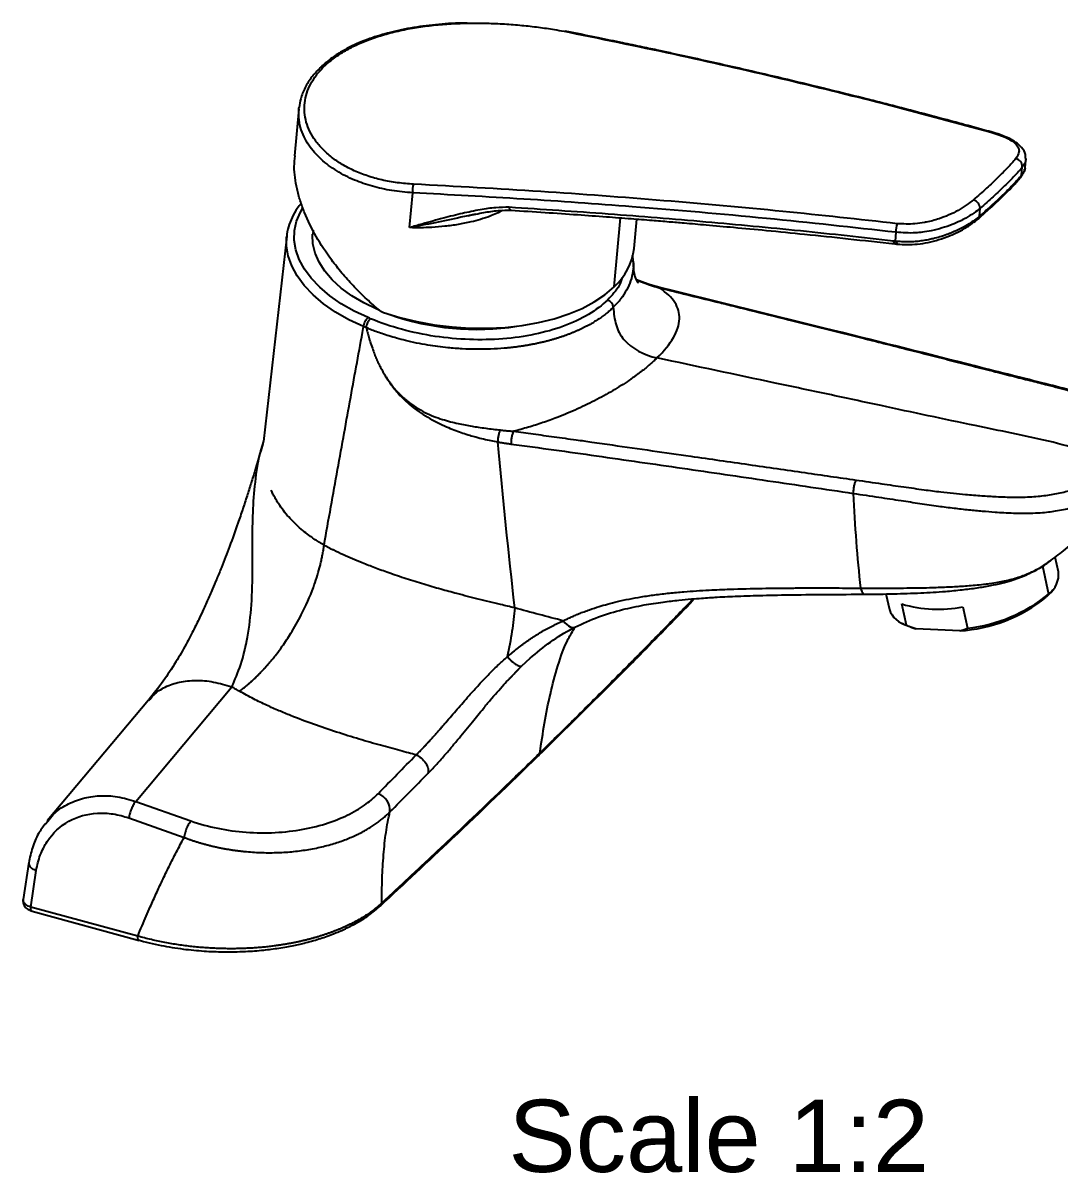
# Model space of a CAD drawing. Header units: millimetres. Extents: x 1243 to 1837, y -609 to -189.
# Drawn here: x 1718.1 to 1790, y -340.7 to -261.1 of the extents above; entities that cross this region are included whole.
import ezdxf

# ---------------------------------------------------------------- set-up
doc = ezdxf.new("R2010")
doc.units = ezdxf.units.MM
doc.header["$LTSCALE"] = 0.1
doc.layers.get('0').update_dxf_attribs({"lineweight": 13})
doc.layers.add('TEXT', color=2, linetype='Continuous')
doc.styles.get("Standard").update_dxf_attribs({"font": 'arial.ttf'})

msp = doc.modelspace()

# ---------------------------------------------------------------- linework, layer by layer
at = {"color": 7, "linetype": 'Continuous', "lineweight": 25}
for p, q in [((1755.617, -261.667), (1755.978, -261.732)), ((1756.06, -261.73), (1755.684, -261.667)), ((1737.253, -267.044), (1736.953, -270.286)), ((1787.542, -271.113), (1787.594, -270.545)), ((1787.298, -271.637), (1787.35, -271.077)), ((1787.216, -271.813), (1787.229, -271.797)), ((1787.229, -271.797), (1787.26, -271.759)), ((1787.248, -271.774), (1787.266, -271.742)), ((1744.919, -275.263), (1745.142, -272.853)), ((1784.38, -274.486), (1784.431, -273.925)), ((1749.46, -274.33), (1748.96, -274.44)), ((1759.086, -279.366), (1759.528, -274.585)), ((1760.462, -276.702), (1760.65, -274.671)), ((1784.273, -274.678), (1784.328, -274.631)), ((1784.328, -274.631), (1784.354, -274.608)), ((1738.24, -275.441), (1738.221, -275.731)), ((1736.411, -275.863), (1734.795, -290.078)), ((1736.401, -275.955), (1736.411, -275.863)), ((1778.604, -275.587), (1778.547, -276.207)), ((1778.521, -276.394), (1778.639, -276.408)), ((1778.638, -276.407), (1778.732, -276.418)), ((1761.638, -279.251), (1760.631, -278.887)), ((1761.488, -279.236), (1760.656, -278.93)), ((1761.488, -279.236), (1761.59, -279.239)), ((1762.402, -279.456), (1761.59, -279.237)), ((1741.712, -282.241), (1741.734, -282.119)), ((1784.059, -284.845), (1784.069, -284.847)), ((1734.786, -290.169), (1734.799, -290.079)), ((1789.862, -299.096), (1789.634, -298.079)), ((1788.739, -298.697), (1789.177, -300.655)), ((1764.362, -301.273), (1764.614, -300.968)), ((1764.538, -300.974), (1764.437, -301.109)), ((1764.437, -301.109), (1764.464, -300.98)), ((1777.909, -300.635), (1778.151, -301.716)), ((1789.296, -300.553), (1789.011, -300.867)), ((1789.177, -300.655), (1789.011, -300.867)), ((1789.296, -300.553), (1789.474, -300.328)), ((1779.336, -302.799), (1779.008, -301.331)), ((1783.238, -301.535), (1783.567, -303.002)), ((1779.027, -302.665), (1779.285, -302.793)), ((1783.015, -303.195), (1779.987, -303.05)), ((1753.281, -305.093), (1753.434, -304.955)), ((1751.839, -306.51), (1752.71, -305.595)), ((1752.666, -305.632), (1752.704, -305.617)), ((1752.704, -305.617), (1753.281, -305.093)), ((1725.953, -315.008), (1732.611, -307.071)), ((1726.846, -307.985), (1719.831, -316.347)), ((1725.953, -315.008), (1729.775, -316.355)), ((1725.486, -316.151), (1729.307, -317.498)), ((1719.708, -316.548), (1719.858, -316.37)), ((1718.554, -319.214), (1718.156, -321.805)), ((1718.682, -322.318), (1719.069, -319.799)), ((1726.095, -324.332), (1718.682, -322.318)), ((1718.783, -322.61), (1726.202, -324.627))]:
    msp.add_line(p, q, dxfattribs=at)
at = {"color": 7, "linetype": 'Continuous', "lineweight": 25, "flags": 128}
for points in [[(1756.059, -261.73), (1756.026, -261.726), (1755.978, -261.732)], [(1785.265, -268.658), (1785.225, -268.652), (1785.179, -268.659)], [(1785.272, -268.66), (1785.268, -268.659), (1785.265, -268.658)], [(1787.262, -271.757), (1787.302, -271.688), (1787.325, -271.604)], [(1742.047, -281.499), (1741.08, -281.039), (1740.193, -280.531), (1739.396, -279.98), (1738.699, -279.392), (1738.109, -278.774), (1737.633, -278.132), (1737.276, -277.473), (1737.041, -276.806), (1736.932, -276.136), (1736.95, -275.472), (1737.094, -274.821), (1737.362, -274.19), (1737.506, -273.942)], [(1741.734, -282.119), (1740.724, -281.639), (1739.798, -281.109), (1738.967, -280.534), (1738.24, -279.921), (1737.625, -279.276), (1737.128, -278.606), (1736.755, -277.919), (1736.51, -277.222), (1736.396, -276.524), (1736.401, -275.955)], [(1742.811, -280.985), (1742.652, -280.916), (1741.744, -280.472), (1740.919, -279.98), (1740.189, -279.446), (1739.562, -278.877), (1739.046, -278.28), (1738.649, -277.661), (1738.374, -277.03), (1738.225, -276.394), (1738.205, -275.762), (1738.207, -275.727)], [(1778.521, -276.394), (1778.498, -276.385), (1778.467, -276.346), (1778.443, -276.281), (1778.429, -276.194)], [(1778.638, -276.407), (1778.616, -276.398), (1778.584, -276.36), (1778.561, -276.294), (1778.547, -276.207)], [(1778.731, -276.417), (1778.708, -276.408), (1778.677, -276.37), (1778.653, -276.305), (1778.638, -276.218)], [(1743.109, -281.131), (1744.241, -281.48), (1745.418, -281.766), (1746.628, -281.987), (1747.859, -282.139), (1749.097, -282.221), (1750.328, -282.232), (1751.54, -282.172), (1752.719, -282.041), (1753.854, -281.842), (1754.931, -281.576), (1755.94, -281.246), (1756.869, -280.855), (1757.709, -280.409), (1758.451, -279.91), (1759.086, -279.366)], [(1776.151, -300.229), (1776.194, -300.36), (1776.245, -300.471), (1776.302, -300.558), (1776.364, -300.618), (1776.428, -300.651), (1776.477, -300.656)], [(1755.57, -302.495), (1755.68, -302.635), (1755.8, -302.754), (1755.924, -302.848), (1756.05, -302.914), (1756.173, -302.949), (1756.287, -302.952), (1756.36, -302.936)], [(1779.987, -303.05), (1779.426, -302.859), (1779.285, -302.793)]]:
    msp.add_lwpolyline(points, dxfattribs=at)
at = {"color": 7, "linetype": 'Continuous', "lineweight": 25}
for centre, radius, start, end in [((1738.946, -264.444), 0.335, 82.11689, 132.40997), ((1786.815, -271.029), 0.537, 354.92264, 81.95806), ((1746.302, -272.659), 1.177, 159.91556, 189.48648), ((1786.97, -271.612), 0.317, 320.45482, 352.45029), ((1786.983, -271.595), 0.318, 320.70419, 352.42216), ((1783.714, -274.006), 0.722, 6.39288, 68.15572), ((1784.146, -274.55), 0.18, 313.24371, 5.85438), ((1784.197, -274.503), 0.183, 315.57085, 5.20764), ((1784.223, -274.479), 0.185, 315.24961, 4.9566), ((1779.899, -275.474), 1.299, 158.10813, 184.98065), ((1756.215, -276.195), 4.277, 312.15859, 353.19907), ((1758.418, -280.856), 0.615, 6.82073, 70.23255), ((1749.547, -264.425), 17.887, 250.406, 279.01967), ((1784.015, -285.064), 0.224, 78.65157, 118.27172), ((1788.143, -299.271), 1.727, 306.75975, 5.79593), ((1782.279, -292.415), 10.805, 273.90731, 308.54087), ((1782.348, -292.209), 10.861, 276.44355, 308.96071), ((1779.747, -301.159), 1.69, 199.24119, 255.94016), ((1781.54, -292.76), 8.937, 253.5444, 280.95666), ((1753.633, -311.61), 0.313, 315.12014, 353.2778), ((1742.315, -315.647), 1.248, 356.19588, 70.29792)]:
    msp.add_arc(centre, radius, start, end, dxfattribs=at)
for points, knots in [([(1748.917, -261.092), (1748.725, -261.094), (1748.213, -261.099), (1747.404, -261.147), (1746.498, -261.226), (1745.339, -261.371), (1743.976, -261.624), (1742.814, -261.947), (1742.036, -262.219), (1741.512, -262.423), (1740.891, -262.701), (1740.18, -263.08), (1739.411, -263.577), (1738.961, -263.981), (1738.719, -264.198)], [0, 0, 0, 0, 0.046222, 0.122876, 0.195654, 0.268127, 0.411889, 0.547668, 0.590476, 0.641263, 0.707533, 0.789354, 0.886818, 1, 1, 1, 1]), ([(1738.992, -264.112), (1739.196, -263.928), (1739.605, -263.558), (1740.358, -263.061), (1741.203, -262.612), (1742.142, -262.219), (1743.161, -261.884), (1744.249, -261.608), (1745.394, -261.392), (1746.582, -261.236), (1747.802, -261.134), (1748.626, -261.112), (1749.038, -261.101)], [0, 0, 0, 0, 0.100152, 0.200288, 0.300387, 0.40046, 0.500496, 0.600491, 0.700449, 0.800357, 0.900209, 1, 1, 1, 1]), ([(1749.038, -261.101), (1749.45, -261.1), (1750.275, -261.098), (1751.5, -261.154), (1752.698, -261.248), (1753.852, -261.38), (1754.833, -261.52), (1755.396, -261.625), (1755.617, -261.667)], [0, 0, 0, 0, 0.177176, 0.354243, 0.53121, 0.708097, 0.88493, 1, 1, 1, 1]), ([(1755.978, -261.732), (1758.54, -262.257), (1763.573, -263.288), (1771.006, -264.993), (1778.177, -266.756), (1782.876, -268.033), (1785.179, -268.659)], [0, 0, 0, 0, 0.264009, 0.518679, 0.764009, 1, 1, 1, 1]), ([(1785.265, -268.658), (1784.629, -268.482), (1783.454, -268.158), (1781.833, -267.722), (1780.429, -267.35), (1779.155, -267.017), (1777.927, -266.7), (1775.24, -266.016), (1771.77, -265.166), (1767.524, -264.177), (1764.855, -263.58), (1763.077, -263.192), (1762.104, -262.982), (1760.965, -262.739), (1759.571, -262.446), (1757.906, -262.102), (1756.705, -261.86), (1756.059, -261.73)], [0, 0, 0, 0, 0.065064, 0.120256, 0.16604, 0.208865, 0.250801, 0.291879, 0.484377, 0.606877, 0.72812, 0.758858, 0.789834, 0.82831, 0.876163, 0.933393, 1, 1, 1, 1]), ([(1738.724, -264.201), (1738.525, -264.407), (1738.109, -264.841), (1737.668, -265.565), (1737.37, -266.274), (1737.308, -266.738), (1737.281, -266.936)], [0, 0, 0, 0, 0.248856, 0.522756, 0.797078, 1, 1, 1, 1]), ([(1745.197, -272.255), (1744.82, -272.227), (1744.066, -272.172), (1742.998, -271.974), (1741.994, -271.695), (1741.07, -271.334), (1740.236, -270.898), (1739.504, -270.398), (1738.883, -269.842), (1738.379, -269.242), (1737.999, -268.609), (1737.748, -267.953), (1737.626, -267.285), (1737.637, -266.616), (1737.779, -265.954), (1738.053, -265.311), (1738.446, -264.689), (1738.81, -264.305), (1738.992, -264.112)], [0, 0, 0, 0, 0.062294, 0.124596, 0.186917, 0.249266, 0.31165, 0.374072, 0.436534, 0.499034, 0.56157, 0.624136, 0.686726, 0.749341, 0.811979, 0.874634, 0.937312, 1, 1, 1, 1]), ([(1745.142, -272.853), (1744.654, -272.81), (1743.68, -272.725), (1742.326, -272.418), (1741.268, -272.053), (1740.465, -271.681), (1739.864, -271.343), (1739.3, -270.96), (1738.783, -270.532), (1738.322, -270.061), (1737.92, -269.539), (1737.588, -268.96), (1737.349, -268.318), (1737.224, -267.671), (1737.249, -267.241), (1737.261, -267.045)], [0, 0, 0, 0, 0.104437, 0.20869, 0.312877, 0.370851, 0.430782, 0.492686, 0.556578, 0.62247, 0.690525, 0.76417, 0.843414, 0.928261, 1, 1, 1, 1]), ([(1737.261, -267.045), (1737.259, -267.014), (1737.256, -266.979), (1737.265, -266.945), (1737.266, -266.941)], [0, 0, 0, 0, 0.879668, 1, 1, 1, 1]), ([(1785.179, -268.659), (1785.544, -268.776), (1786.277, -269.009), (1786.852, -269.386), (1787.046, -269.649), (1787.118, -269.842), (1787.158, -270.086), (1786.996, -270.335), (1786.89, -270.497)], [0, 0, 0, 0, 0.241238, 0.483512, 0.638948, 0.655457, 0.776311, 1, 1, 1, 1]), ([(1787.582, -270.474), (1787.582, -270.382), (1787.583, -270.096), (1787.369, -269.763), (1787.014, -269.426), (1786.588, -269.156), (1786.016, -268.889), (1785.527, -268.738), (1785.272, -268.66)], [0, 0, 0, 0, 0.1071191, 0.3350868, 0.4764638, 0.634996, 0.8098154, 1, 1, 1, 1]), ([(1742.744, -280.92), (1742.441, -280.655), (1741.837, -280.127), (1741.001, -279.285), (1740.224, -278.415), (1739.333, -277.285), (1738.41, -275.884), (1737.733, -274.494), (1737.336, -273.396), (1737.114, -272.585), (1736.981, -271.799), (1736.899, -271.015), (1736.971, -270.535), (1737.008, -270.291)], [0, 0, 0, 0, 0.08489, 0.168983, 0.252874, 0.337159, 0.486031, 0.633277, 0.707431, 0.780412, 0.852742, 0.924961, 1, 1, 1, 1]), ([(1786.89, -270.497), (1786.715, -270.695), (1786.365, -271.092), (1785.682, -271.78), (1784.898, -272.524), (1784.288, -273.065), (1783.982, -273.335)], [0, 0, 0, 0, 0.249955, 0.499999, 0.750044, 1, 1, 1, 1]), ([(1787.592, -270.544), (1787.576, -270.633), (1787.546, -270.808), (1787.415, -270.988), (1787.35, -271.077)], [0, 0, 0, 0, 0.506069, 1, 1, 1, 1]), ([(1787.592, -270.473), (1787.596, -270.492), (1787.6, -270.515), (1787.593, -270.54), (1787.592, -270.544)], [0, 0, 0, 0, 0.812227, 1, 1, 1, 1]), ([(1787.35, -271.077), (1787.175, -271.279), (1786.826, -271.681), (1786.143, -272.371), (1785.357, -273.115), (1784.741, -273.654), (1784.431, -273.925)], [0, 0, 0, 0, 0.251666, 0.499965, 0.748296, 1, 1, 1, 1]), ([(1787.299, -271.682), (1787.385, -271.562), (1787.501, -271.401), (1787.506, -271.247), (1787.507, -271.208)], [0, 0, 0, 0, 0.7408879, 1, 1, 1, 1]), ([(1787.541, -271.113), (1787.541, -271.116), (1787.542, -271.199), (1787.487, -271.363), (1787.378, -271.525), (1787.325, -271.604)], [0, 0, 0, 0, 0.0190578, 0.5248358, 1, 1, 1, 1]), ([(1778.693, -274.99), (1776.048, -274.697), (1770.652, -274.101), (1762.424, -273.369), (1753.9, -272.73), (1748.133, -272.415), (1745.197, -272.255)], [0, 0, 0, 0, 0.235991, 0.481321, 0.735991, 1, 1, 1, 1]), ([(1784.332, -274.627), (1784.526, -274.456), (1784.877, -274.148), (1785.309, -273.753), (1785.625, -273.458), (1785.926, -273.17), (1786.293, -272.81), (1786.772, -272.319), (1787.063, -271.987), (1787.227, -271.799)], [0, 0, 0, 0, 0.157924, 0.285154, 0.381583, 0.45211, 0.579513, 0.762145, 1, 1, 1, 1]), ([(1787.285, -271.654), (1787.111, -271.852), (1786.766, -272.246), (1786.091, -272.926), (1785.317, -273.66), (1784.711, -274.194), (1784.406, -274.463)], [0, 0, 0, 0, 0.251695, 0.500043, 0.748359, 1, 1, 1, 1]), ([(1787.298, -271.637), (1787.296, -271.64), (1787.291, -271.646), (1787.287, -271.651), (1787.285, -271.654)], [0, 0, 0, 0, 0.559996, 1, 1, 1, 1]), ([(1787.325, -271.604), (1787.32, -271.61), (1787.311, -271.621), (1787.302, -271.632), (1787.298, -271.637)], [0, 0, 0, 0, 0.560052, 1, 1, 1, 1]), ([(1778.604, -275.587), (1775.613, -275.256), (1769.516, -274.583), (1760.927, -273.847), (1752.762, -273.261), (1747.703, -272.99), (1745.142, -272.853)], [0, 0, 0, 0, 0.267176, 0.544608, 0.7694, 1, 1, 1, 1]), ([(1737.418, -273.591), (1737.324, -273.705), (1737.069, -274.014), (1736.769, -274.558), (1736.527, -275.21), (1736.411, -275.683), (1736.407, -275.936), (1736.407, -275.964)], [0, 0, 0, 0, 0.159411, 0.43202, 0.701207, 0.96712, 1, 1, 1, 1]), ([(1751.823, -273.857), (1751.51, -273.858), (1750.822, -273.861), (1749.747, -274.035), (1748.769, -274.234), (1747.918, -274.439), (1747.238, -274.614), (1746.522, -274.809), (1745.748, -275.029), (1745.209, -275.181), (1744.919, -275.263)], [0, 0, 0, 0, 0.126922, 0.278651, 0.456921, 0.550874, 0.65272, 0.758386, 0.869949, 1, 1, 1, 1]), ([(1778.429, -276.194), (1776.284, -275.955), (1771.952, -275.474), (1765.369, -274.858), (1758.643, -274.305), (1754.107, -274.007), (1751.823, -273.857)], [0, 0, 0, 0, 0.241129, 0.487107, 0.741621, 1, 1, 1, 1]), ([(1751.937, -274.055), (1751.926, -274.054), (1751.901, -274.051), (1751.867, -274.007), (1751.839, -273.94), (1751.828, -273.883), (1751.823, -273.857)], [0, 0, 0, 0, 0.216588, 0.503383, 0.766306, 1, 1, 1, 1]), ([(1784.431, -273.925), (1784.288, -274.039), (1783.992, -274.275), (1783.512, -274.569), (1783.007, -274.832), (1782.461, -275.071), (1781.795, -275.302), (1781.1, -275.477), (1780.482, -275.579), (1779.655, -275.665), (1779.053, -275.62), (1778.604, -275.587)], [0, 0, 0, 0, 0.103278, 0.214037, 0.290047, 0.385341, 0.499916, 0.61824, 0.713803, 0.786593, 1, 1, 1, 1]), ([(1783.982, -273.335), (1783.645, -273.592), (1782.971, -274.105), (1781.773, -274.616), (1780.963, -274.835), (1780.404, -274.944), (1779.726, -275.045), (1779.099, -275.011), (1778.693, -274.99)], [0, 0, 0, 0, 0.2512799, 0.5019113, 0.6569244, 0.6728573, 0.7881537, 1, 1, 1, 1]), ([(1751.38, -274.076), (1751.086, -274.215), (1750.376, -274.55), (1749.322, -274.848), (1748.276, -275.06), (1747.367, -275.183), (1746.506, -275.251), (1745.686, -275.279), (1745.179, -275.269), (1744.919, -275.263)], [0, 0, 0, 0, 0.143655, 0.347203, 0.483097, 0.620483, 0.75989, 0.876721, 1, 1, 1, 1]), ([(1748.96, -274.44), (1748.796, -274.476), (1748.027, -274.647), (1746.676, -274.936), (1745.505, -275.154), (1744.919, -275.263)], [0, 0, 0, 0, 0.119042, 0.558961, 1, 1, 1, 1]), ([(1748.981, -274.436), (1749.338, -274.362), (1750.023, -274.22), (1751.009, -274.062), (1751.667, -274.062), (1751.977, -274.062)], [0, 0, 0, 0, 0.366244, 0.701335, 1, 1, 1, 1]), ([(1751.937, -274.059), (1752.725, -274.109), (1754.266, -274.206), (1756.469, -274.358), (1758.457, -274.502), (1760.174, -274.633), (1761.622, -274.747), (1762.843, -274.847), (1764.091, -274.952), (1765.58, -275.08), (1767.48, -275.251), (1769.752, -275.464), (1772.396, -275.726), (1775.36, -276.036), (1777.444, -276.272), (1778.521, -276.394)], [0, 0, 0, 0, 0.089296, 0.174396, 0.249296, 0.313998, 0.368501, 0.412804, 0.451915, 0.509414, 0.580853, 0.666232, 0.76555, 0.878806, 1, 1, 1, 1]), ([(1784.326, -274.532), (1784.083, -274.715), (1783.556, -275.113), (1782.764, -275.502), (1782.094, -275.763), (1781.652, -275.909), (1781.223, -276.024), (1780.821, -276.112), (1780.435, -276.179), (1780.028, -276.226), (1779.423, -276.269), (1778.968, -276.24), (1778.638, -276.218)], [0, 0, 0, 0, 0.171362, 0.371562, 0.434593, 0.518541, 0.593117, 0.644017, 0.712244, 0.776919, 0.838047, 1, 1, 1, 1]), ([(1778.696, -276.414), (1779.155, -276.431), (1780.104, -276.465), (1781.348, -276.187), (1782.324, -275.841), (1783.044, -275.507), (1783.725, -275.111), (1784.103, -274.812), (1784.294, -274.66)], [0, 0, 0, 0, 0.227113, 0.468746, 0.595501, 0.726182, 0.860963, 1, 1, 1, 1]), ([(1784.38, -274.486), (1784.37, -274.495), (1784.352, -274.51), (1784.334, -274.525), (1784.326, -274.532)], [0, 0, 0, 0, 0.559947, 1, 1, 1, 1]), ([(1784.406, -274.463), (1784.401, -274.467), (1784.392, -274.475), (1784.384, -274.483), (1784.38, -274.486)], [0, 0, 0, 0, 0.560008, 1, 1, 1, 1]), ([(1778.547, -276.207), (1778.525, -276.205), (1778.485, -276.2), (1778.446, -276.196), (1778.429, -276.194)], [0, 0, 0, 0, 0.560242, 1, 1, 1, 1]), ([(1778.638, -276.218), (1778.621, -276.216), (1778.591, -276.213), (1778.56, -276.209), (1778.547, -276.207)], [0, 0, 0, 0, 0.560284, 1, 1, 1, 1]), ([(1760.392, -277.585), (1760.394, -277.505), (1760.399, -277.361), (1760.364, -277.223), (1760.349, -277.161)], [0, 0, 0, 0, 0.556361, 1, 1, 1, 1]), ([(1760.408, -277.592), (1760.409, -277.597), (1760.444, -277.83), (1760.396, -278.285), (1760.253, -278.949), (1759.967, -279.591), (1759.572, -280.209), (1759.21, -280.592), (1759.029, -280.783)], [0, 0, 0, 0, 0.004486, 0.204296, 0.403799, 0.602973, 0.801733, 1, 1, 1, 1]), ([(1760.746, -279.1), (1760.743, -279.09), (1760.737, -279.068), (1760.621, -278.886), (1760.552, -278.702), (1760.481, -278.413), (1760.432, -278.04), (1760.419, -277.745), (1760.411, -277.592)], [0, 0, 0, 0, 0.1732329, 0.3738012, 0.5527155, 0.6666889, 0.8268575, 1, 1, 1, 1]), ([(1759.648, -278.721), (1759.585, -278.906), (1759.396, -279.46), (1758.934, -279.95), (1758.626, -280.277)], [0, 0, 0, 0, 0.332888, 1, 1, 1, 1]), ([(1762.264, -279.468), (1762.176, -279.443), (1762.001, -279.395), (1761.742, -279.317), (1761.572, -279.263), (1761.488, -279.236)], [0, 0, 0, 0, 0.3394405, 0.6725346, 1, 1, 1, 1]), ([(1762.051, -284.292), (1762.547, -283.808), (1762.931, -283.332), (1763.456, -282.425), (1763.594, -281.993), (1763.625, -281.183), (1763.517, -280.805), (1763.064, -280.099), (1762.718, -279.772), (1762.264, -279.468)], [0, 0, 0, 0, 0.25, 0.25, 0.5, 0.5, 0.75, 0.75, 1, 1, 1, 1]), ([(1762.264, -279.468), (1762.309, -279.451), (1762.355, -279.434), (1762.392, -279.455), (1762.393, -279.456)], [0, 0, 0, 0, 0.960848, 1, 1, 1, 1]), ([(1783.908, -284.867), (1783.407, -284.739), (1782.404, -284.482), (1780.874, -284.09), (1779.256, -283.678), (1777.74, -283.297), (1776.006, -282.865), (1773.857, -282.329), (1771.232, -281.674), (1768.913, -281.1), (1767.263, -280.694), (1765.81, -280.338), (1764.177, -279.937), (1762.883, -279.62), (1762.264, -279.468)], [0, 0, 0, 0, 0.0696, 0.139154, 0.212338, 0.294166, 0.349219, 0.452612, 0.591806, 0.712715, 0.773503, 0.820098, 0.913867, 1, 1, 1, 1]), ([(1784.104, -284.856), (1780.826, -284.026), (1773.577, -282.191), (1766.326, -280.416), (1762.353, -279.444)], [0, 0, 0, 0, 0.452205, 1, 1, 1, 1]), ([(1758.626, -280.277), (1758.253, -280.641), (1757.814, -280.973), (1756.793, -281.58), (1756.214, -281.854), (1754.962, -282.316), (1754.289, -282.506), (1752.878, -282.8), (1752.14, -282.905), (1750.626, -283.025), (1749.848, -283.041), (1748.276, -282.984), (1747.482, -282.912), (1745.906, -282.675), (1745.12, -282.509), (1743.616, -282.099), (1742.904, -281.856), (1742.222, -281.572)], [0, 0, 0, 0, 0.125, 0.125, 0.25, 0.25, 0.375, 0.375, 0.5, 0.5, 0.625, 0.625, 0.75, 0.75, 0.875, 0.875, 1, 1, 1, 1]), ([(1759.029, -280.783), (1758.99, -280.82), (1758.912, -280.895), (1758.79, -281.005), (1758.664, -281.113), (1758.533, -281.22), (1758.398, -281.325), (1758.258, -281.429), (1758.114, -281.53), (1757.966, -281.63), (1757.814, -281.728), (1757.658, -281.824), (1757.498, -281.918), (1757.335, -282.01), (1757.167, -282.1), (1756.995, -282.188), (1756.82, -282.274), (1756.641, -282.358), (1756.459, -282.439), (1756.273, -282.518), (1756.084, -282.595), (1755.891, -282.67), (1755.695, -282.742), (1755.496, -282.811), (1755.294, -282.878), (1755.089, -282.943), (1754.881, -283.005), (1754.67, -283.065), (1754.456, -283.122), (1754.24, -283.177), (1754.021, -283.229), (1753.8, -283.278), (1753.576, -283.325), (1753.35, -283.369), (1753.122, -283.41), (1752.892, -283.448), (1752.66, -283.484), (1752.426, -283.517), (1752.19, -283.547), (1751.953, -283.575), (1751.714, -283.6), (1751.243, -283.642), (1750.528, -283.685), (1749.558, -283.699), (1748.569, -283.668), (1747.441, -283.582), (1746.114, -283.406), (1744.933, -283.164), (1744.04, -282.93), (1743.498, -282.77), (1743.018, -282.614), (1742.599, -282.465), (1742.239, -282.328), (1742.02, -282.238), (1741.919, -282.197)], [0, 0, 0, 0, 0.0123824, 0.0247712, 0.0371664, 0.0495681, 0.0619761, 0.0743904, 0.0868107, 0.0992368, 0.1116686, 0.1241059, 0.1365483, 0.1489956, 0.1614476, 0.1739041, 0.1863648, 0.1988296, 0.2112983, 0.2237708, 0.2362471, 0.2487271, 0.2612109, 0.2736986, 0.2861903, 0.298686, 0.3111855, 0.323689, 0.3361961, 0.3487068, 0.3612209, 0.3737382, 0.3862586, 0.3987817, 0.4113076, 0.4238359, 0.4363665, 0.4488993, 0.4614343, 0.4739713, 0.4865104, 0.4990516, 0.5476805, 0.596914, 0.6467477, 0.6971724, 0.7671933, 0.8483339, 0.8808658, 0.9105014, 0.9372356, 0.9610649, 0.9819869, 1, 1, 1, 1]), ([(1742.744, -280.92), (1742.801, -280.964), (1742.916, -281.053), (1743.045, -281.105), (1743.109, -281.131)], [0, 0, 0, 0, 0.50004, 1, 1, 1, 1]), ([(1759.029, -280.783), (1759.06, -281.218), (1759.111, -281.624), (1759.276, -282.186), (1759.347, -282.365), (1759.526, -282.707), (1759.636, -282.869), (1760.297, -283.638), (1761.15, -284.103), (1762.051, -284.292)], [0, 0, 0, 0, 0.25, 0.25, 0.375, 0.375, 0.5, 0.5, 1, 1, 1, 1]), ([(1741.734, -282.119), (1741.745, -282.01), (1741.785, -281.881), (1741.901, -281.652), (1741.976, -281.553), (1742.047, -281.499)], [0, 0, 0, 0, 0.5, 0.5, 1, 1, 1, 1]), ([(1741.919, -282.197), (1741.921, -282.184), (1741.924, -282.157), (1741.932, -282.114), (1741.943, -282.069), (1741.957, -282.02), (1741.982, -281.943), (1742.02, -281.851), (1742.072, -281.754), (1742.122, -281.678), (1742.173, -281.616), (1742.206, -281.586), (1742.222, -281.572)], [0, 0, 0, 0, 0.059894, 0.121823, 0.185592, 0.25096, 0.325414, 0.500514, 0.631595, 0.760012, 0.883418, 1, 1, 1, 1]), ([(1738.997, -297.258), (1739.155, -296.376), (1739.467, -294.632), (1739.933, -292.043), (1740.39, -289.511), (1740.838, -287.037), (1741.277, -284.62), (1741.568, -283.027), (1741.712, -282.241)], [0, 0, 0, 0, 0.176554, 0.349153, 0.517796, 0.682485, 0.84322, 1, 1, 1, 1]), ([(1741.919, -282.197), (1741.904, -282.19), (1741.873, -282.177), (1741.811, -282.151), (1741.765, -282.132), (1741.734, -282.119)], [0, 0, 0, 0, 0.245696, 0.49602, 1, 1, 1, 1]), ([(1741.919, -282.197), (1741.94, -282.28), (1741.988, -282.469), (1742.075, -282.785), (1742.191, -283.175), (1742.33, -283.591), (1742.479, -283.989), (1742.622, -284.335), (1742.764, -284.649), (1742.914, -284.952), (1743.07, -285.244), (1743.182, -285.432), (1743.237, -285.525)], [0, 0, 0, 0, 0.07324, 0.166583, 0.278397, 0.417445, 0.53606, 0.633867, 0.728961, 0.82154, 0.911812, 1, 1, 1, 1]), ([(1762.051, -284.292), (1762.012, -284.33), (1761.935, -284.404), (1761.814, -284.516), (1761.69, -284.629), (1761.562, -284.741), (1761.431, -284.854), (1761.295, -284.966), (1761.156, -285.079), (1761.014, -285.192), (1760.867, -285.305), (1760.717, -285.418), (1760.563, -285.531), (1760.406, -285.644), (1759.953, -285.962), (1759.149, -286.481), (1757.91, -287.175), (1756.569, -287.829), (1755.461, -288.292), (1754.646, -288.597), (1754.151, -288.771), (1753.651, -288.936), (1753.145, -289.091), (1752.634, -289.237), (1752.29, -289.326), (1752.118, -289.37)], [0, 0, 0, 0, 0.019239, 0.038455, 0.057653, 0.07684, 0.096022, 0.115206, 0.134398, 0.153603, 0.172829, 0.192082, 0.211367, 0.230692, 0.250062, 0.374558, 0.499997, 0.624639, 0.749882, 0.791648, 0.833303, 0.874906, 0.916517, 0.958196, 1, 1, 1, 1]), ([(1794.214, -291.735), (1794.239, -291.71), (1794.29, -291.66), (1794.361, -291.583), (1794.429, -291.505), (1794.493, -291.425), (1794.553, -291.345), (1794.64, -291.221), (1794.743, -291.049), (1794.845, -290.838), (1794.923, -290.632), (1794.995, -290.384), (1795.061, -290.003), (1795.038, -289.522), (1794.888, -289.001), (1794.656, -288.608), (1794.39, -288.304), (1794.016, -287.969), (1793.347, -287.554), (1792.439, -287.166), (1791.506, -286.847), (1790.684, -286.602), (1789.865, -286.377), (1789.01, -286.153), (1787.986, -285.895), (1786.777, -285.593), (1785.665, -285.313), (1784.695, -285.067), (1784.175, -284.935), (1783.908, -284.867)], [0, 0, 0, 0, 0.007987, 0.015995, 0.024027, 0.03209, 0.040188, 0.048326, 0.069155, 0.090667, 0.109356, 0.128263, 0.161602, 0.21765, 0.265835, 0.314878, 0.338638, 0.365142, 0.430405, 0.50105, 0.551754, 0.609102, 0.652975, 0.699496, 0.760716, 0.831737, 0.909577, 0.95374, 1, 1, 1, 1]), ([(1795.159, -292.228), (1795.264, -292.043), (1795.461, -291.694), (1795.616, -291.174), (1795.684, -290.715), (1795.682, -290.289), (1795.628, -289.907), (1795.531, -289.554), (1795.323, -289.048), (1794.874, -288.419), (1794.172, -287.895), (1793.513, -287.532), (1792.846, -287.233), (1791.947, -286.907), (1790.646, -286.514), (1788.861, -286.048), (1786.569, -285.481), (1784.934, -285.066), (1784.069, -284.847)], [0, 0, 0, 0, 0.047625, 0.089748, 0.126611, 0.158066, 0.191446, 0.218164, 0.244246, 0.31888, 0.386645, 0.42091, 0.467035, 0.525699, 0.596788, 0.710836, 0.84723, 1, 1, 1, 1]), ([(1743.237, -285.525), (1743.268, -285.573), (1743.326, -285.665), (1743.414, -285.796), (1743.496, -285.913), (1743.572, -286.018), (1743.641, -286.11), (1743.77, -286.278), (1743.957, -286.503), (1744.222, -286.788), (1744.487, -287.043), (1744.862, -287.364), (1745.353, -287.715), (1745.97, -288.065), (1746.586, -288.337), (1747.178, -288.546), (1747.737, -288.705), (1748.264, -288.83), (1748.762, -288.932), (1749.231, -289.015), (1749.708, -289.091), (1750.196, -289.16), (1750.702, -289.225), (1751.034, -289.262), (1751.198, -289.28)], [0, 0, 0, 0, 0.018602, 0.035609, 0.051071, 0.065032, 0.077526, 0.088584, 0.133478, 0.171723, 0.213495, 0.25161, 0.330273, 0.407255, 0.480845, 0.549489, 0.612971, 0.672164, 0.727831, 0.780971, 0.829685, 0.887945, 0.944686, 1, 1, 1, 1]), ([(1743.237, -285.525), (1743.272, -285.581), (1743.339, -285.692), (1743.444, -285.852), (1743.549, -286.006), (1743.653, -286.153), (1743.811, -286.364), (1744.031, -286.637), (1744.373, -287.014), (1744.79, -287.412), (1745.302, -287.827), (1745.869, -288.22), (1746.638, -288.671), (1747.4, -289.032), (1748.112, -289.316), (1748.606, -289.492), (1749.068, -289.639), (1749.546, -289.777), (1750.033, -289.901), (1750.539, -290.014), (1750.867, -290.076), (1751.026, -290.106)], [0, 0, 0, 0, 0.021072, 0.041472, 0.06121, 0.080291, 0.098725, 0.144523, 0.191376, 0.258768, 0.325773, 0.398507, 0.476288, 0.608832, 0.668386, 0.724494, 0.779523, 0.827424, 0.888185, 0.945715, 1, 1, 1, 1]), ([(1777.572, -287.592), (1776.351, -287.328), (1775.13, -287.066), (1772.689, -286.547), (1771.468, -286.289), (1770.247, -286.03)], [0, 0, 0, 0, 0.5, 0.5, 1, 1, 1, 1]), ([(1784.098, -288.979), (1783.01, -288.752), (1781.923, -288.523), (1779.748, -288.06), (1778.66, -287.826), (1777.572, -287.592)], [0, 0, 0, 0, 0.5, 0.5, 1, 1, 1, 1]), ([(1794.214, -291.735), (1793.379, -291.372), (1792.538, -291.048), (1790.852, -290.49), (1790.007, -290.258), (1788.318, -289.851), (1787.473, -289.674), (1785.785, -289.327), (1784.941, -289.154), (1784.098, -288.979)], [0, 0, 0, 0, 0.25, 0.25, 0.5, 0.5, 0.75, 0.75, 1, 1, 1, 1]), ([(1751.198, -289.28), (1751.173, -289.331), (1751.149, -289.39), (1751.105, -289.523), (1751.085, -289.597), (1751.054, -289.747), (1751.042, -289.824), (1751.028, -289.972), (1751.025, -290.043), (1751.026, -290.106)], [0, 0, 0, 0, 0.25, 0.25, 0.5, 0.5, 0.75, 0.75, 1, 1, 1, 1]), ([(1751.198, -289.28), (1751.298, -289.291), (1751.502, -289.312), (1751.809, -289.343), (1752.014, -289.361), (1752.118, -289.37)], [0, 0, 0, 0, 0.327466, 0.66056, 1, 1, 1, 1]), ([(1752.118, -289.37), (1752.091, -289.421), (1752.065, -289.483), (1752.018, -289.625), (1751.998, -289.704), (1751.968, -289.867), (1751.958, -289.951), (1751.949, -290.11), (1751.949, -290.184), (1751.954, -290.25)], [0, 0, 0, 0, 0.25, 0.25, 0.5, 0.5, 0.75, 0.75, 1, 1, 1, 1]), ([(1752.118, -289.37), (1752.572, -289.431), (1753.508, -289.555), (1754.952, -289.752), (1756.306, -289.94), (1757.65, -290.13), (1759.408, -290.38), (1761.69, -290.708), (1764.836, -291.161), (1767.711, -291.573), (1770.344, -291.95), (1772.235, -292.224), (1774.062, -292.49), (1775.245, -292.661), (1775.836, -292.746)], [0, 0, 0, 0, 0.057296, 0.118195, 0.182699, 0.228619, 0.288307, 0.405393, 0.517578, 0.686457, 0.769192, 0.850679, 0.925369, 1, 1, 1, 1]), ([(1734.797, -290.064), (1734.735, -290.285), (1734.609, -290.727), (1734.424, -291.381), (1734.206, -292.125), (1733.946, -292.944), (1733.66, -293.854), (1733.36, -294.777), (1732.964, -295.944), (1732.479, -297.297), (1731.98, -298.589), (1731.578, -299.571), (1731.305, -300.212), (1731.084, -300.717), (1730.898, -301.136), (1730.689, -301.608), (1730.39, -302.26), (1729.972, -303.125), (1729.414, -304.193), (1728.7, -305.423), (1727.838, -306.745), (1727.193, -307.546), (1726.859, -307.961)], [0, 0, 0, 0, 0.036127, 0.072441, 0.103309, 0.14872, 0.192582, 0.238059, 0.286128, 0.367177, 0.440747, 0.481418, 0.517115, 0.540338, 0.563212, 0.587931, 0.62482, 0.675056, 0.73837, 0.814632, 0.903964, 1, 1, 1, 1]), ([(1732.611, -307.071), (1732.827, -306.576), (1733.27, -305.561), (1733.742, -303.594), (1734.011, -301.327), (1734.056, -299.079), (1734.041, -296.94), (1734.056, -294.949), (1734.22, -292.86), (1734.452, -291.23), (1734.746, -290.329), (1734.811, -290.128)], [0, 0, 0, 0, 0.114617, 0.234647, 0.363371, 0.504997, 0.608527, 0.719985, 0.838951, 0.964159, 1, 1, 1, 1]), ([(1751.026, -290.106), (1751.104, -290.119), (1751.259, -290.147), (1751.492, -290.184), (1751.723, -290.219), (1751.877, -290.24), (1751.954, -290.25)], [0, 0, 0, 0, 0.251466, 0.501965, 0.751481, 1, 1, 1, 1]), ([(1751.954, -290.25), (1753.931, -290.513), (1755.902, -290.788), (1758.86, -291.211), (1759.846, -291.354), (1761.819, -291.64), (1762.806, -291.783), (1764.781, -292.07), (1765.768, -292.213), (1767.742, -292.5), (1768.729, -292.644), (1771.693, -293.081), (1773.672, -293.375), (1775.65, -293.67)], [0, 0, 0, 0, 0.25, 0.25, 0.375, 0.375, 0.5, 0.5, 0.625, 0.625, 0.75, 0.75, 1, 1, 1, 1]), ([(1775.836, -292.746), (1776.432, -292.833), (1777.534, -292.992), (1779.105, -293.216), (1780.463, -293.407), (1781.611, -293.558), (1782.571, -293.666), (1783.514, -293.756), (1784.495, -293.834), (1785.411, -293.89), (1786.152, -293.921), (1786.776, -293.933), (1787.394, -293.93), (1788.003, -293.906), (1788.575, -293.861), (1789.108, -293.796), (1789.617, -293.71), (1790.261, -293.577), (1791.075, -293.359), (1791.886, -293.083), (1792.47, -292.835), (1792.833, -292.663), (1793.122, -292.513), (1793.406, -292.351), (1793.659, -292.187), (1793.872, -292.032), (1794.053, -291.886), (1794.16, -291.785), (1794.214, -291.735)], [0, 0, 0, 0, 0.094382, 0.174204, 0.248534, 0.309228, 0.355046, 0.398372, 0.455224, 0.505327, 0.536502, 0.565507, 0.597146, 0.626728, 0.654038, 0.680569, 0.705473, 0.730638, 0.779905, 0.836516, 0.870235, 0.889344, 0.908253, 0.930019, 0.951086, 0.967522, 0.983813, 1, 1, 1, 1]), ([(1775.836, -292.746), (1775.809, -292.792), (1775.782, -292.849), (1775.731, -292.986), (1775.708, -293.065), (1775.671, -293.237), (1775.658, -293.329), (1775.644, -293.508), (1775.644, -293.594), (1775.65, -293.67)], [0, 0, 0, 0, 0.25, 0.25, 0.5, 0.5, 0.75, 0.75, 1, 1, 1, 1]), ([(1775.65, -293.67), (1776.24, -293.758), (1777.342, -293.922), (1778.878, -294.154), (1780.25, -294.364), (1781.47, -294.545), (1782.596, -294.69), (1783.608, -294.802), (1784.556, -294.894), (1785.368, -294.96), (1786.089, -295.007), (1786.638, -295.032), (1787.312, -295.05), (1787.989, -295.046), (1788.717, -295.004), (1789.28, -294.943), (1789.811, -294.864), (1790.484, -294.734), (1791.358, -294.51), (1792.131, -294.253), (1792.694, -294.025), (1793.019, -293.88), (1793.323, -293.733), (1793.605, -293.582), (1793.867, -293.429), (1794.106, -293.274), (1794.324, -293.116), (1794.52, -292.957), (1794.636, -292.848), (1794.693, -292.794)], [0, 0, 0, 0, 0.089846, 0.167813, 0.233878, 0.298788, 0.352714, 0.402782, 0.449053, 0.491595, 0.520217, 0.552045, 0.569239, 0.614961, 0.646443, 0.671536, 0.695358, 0.723578, 0.771849, 0.831645, 0.852493, 0.872748, 0.892441, 0.911624, 0.930317, 0.948524, 0.966222, 0.983391, 1, 1, 1, 1]), ([(1738.997, -297.258), (1738.949, -297.23), (1738.831, -297.162), (1738.624, -297.036), (1738.358, -296.865), (1738.015, -296.626), (1737.618, -296.324), (1737.136, -295.913), (1736.538, -295.32), (1736.075, -294.737), (1735.758, -294.249), (1735.601, -293.985), (1735.457, -293.716), (1735.372, -293.534), (1735.329, -293.443)], [0, 0, 0, 0, 0.02808, 0.069372, 0.12388, 0.191614, 0.287652, 0.388905, 0.534791, 0.755531, 0.816606, 0.877709, 0.93884, 1, 1, 1, 1]), ([(1789.226, -298.391), (1789.555, -298.143), (1790.258, -297.612), (1791.29, -296.777), (1791.955, -296.131), (1792.269, -295.828)], [0, 0, 0, 0, 0.317051, 0.678272, 1, 1, 1, 1]), ([(1733.133, -307.372), (1733.18, -307.337), (1733.275, -307.267), (1733.418, -307.156), (1733.562, -307.04), (1733.707, -306.919), (1733.852, -306.794), (1733.998, -306.664), (1734.145, -306.528), (1734.292, -306.388), (1734.439, -306.244), (1734.586, -306.094), (1734.734, -305.94), (1734.881, -305.782), (1735.027, -305.619), (1735.173, -305.451), (1735.318, -305.28), (1735.488, -305.073), (1735.753, -304.74), (1736.176, -304.169), (1736.777, -303.266), (1737.546, -301.908), (1738.226, -300.363), (1738.602, -299.173), (1738.763, -298.532), (1738.832, -298.231), (1738.895, -297.916), (1738.952, -297.588), (1738.982, -297.37), (1738.997, -297.258)], [0, 0, 0, 0, 0.016922, 0.033988, 0.051197, 0.068544, 0.086026, 0.10364, 0.12138, 0.139243, 0.157225, 0.175321, 0.193525, 0.211833, 0.230239, 0.248738, 0.267325, 0.285993, 0.314513, 0.371423, 0.457211, 0.571738, 0.738077, 0.857092, 0.882489, 0.909562, 0.938233, 0.968411, 1, 1, 1, 1]), ([(1752.202, -301.605), (1752.037, -301.565), (1751.713, -301.486), (1750.87, -301.283), (1749.694, -300.998), (1748.309, -300.646), (1747.053, -300.305), (1745.886, -299.967), (1744.683, -299.59), (1743.55, -299.206), (1742.534, -298.836), (1741.695, -298.509), (1740.97, -298.209), (1740.311, -297.918), (1739.829, -297.692), (1739.5, -297.527), (1739.33, -297.438), (1739.163, -297.348), (1739.051, -297.287), (1738.997, -297.258)], [0, 0, 0, 0, 0.035942, 0.070889, 0.183566, 0.291554, 0.372287, 0.457817, 0.548033, 0.639274, 0.712886, 0.780443, 0.834963, 0.885703, 0.941153, 0.955781, 0.970162, 0.985435, 1, 1, 1, 1]), ([(1776.151, -300.229), (1776.582, -300.23), (1777.402, -300.232), (1778.556, -300.229), (1779.572, -300.221), (1780.487, -300.207), (1781.275, -300.186), (1781.953, -300.161), (1782.506, -300.135), (1783.03, -300.106), (1783.552, -300.071), (1784.095, -300.026), (1784.613, -299.974), (1785.143, -299.908), (1785.631, -299.833), (1786.147, -299.733), (1786.616, -299.62), (1787.079, -299.483), (1787.499, -299.333), (1787.928, -299.154), (1788.383, -298.929), (1788.852, -298.657), (1789.142, -298.448), (1789.283, -298.346)], [0, 0, 0, 0, 0.095553, 0.182007, 0.252919, 0.315802, 0.378485, 0.419931, 0.458317, 0.494133, 0.528868, 0.566194, 0.606393, 0.635986, 0.676584, 0.709111, 0.74753, 0.781393, 0.817663, 0.851814, 0.89481, 0.948569, 1, 1, 1, 1]), ([(1776.477, -300.656), (1777.133, -300.648), (1778.404, -300.634), (1780.253, -300.575), (1781.837, -300.479), (1783.143, -300.356), (1784.187, -300.223), (1785.113, -300.069), (1785.909, -299.897), (1786.562, -299.715), (1787.292, -299.467), (1788.172, -299.069), (1788.854, -298.692), (1789.154, -298.438), (1789.172, -298.423)], [0, 0, 0, 0, 0.152345, 0.295317, 0.422297, 0.507096, 0.583003, 0.650147, 0.708692, 0.758536, 0.79933, 0.884008, 0.993032, 1, 1, 1, 1]), ([(1789.283, -298.346), (1789.3, -298.334), (1789.325, -298.318), (1789.347, -298.3), (1789.353, -298.294)], [0, 0, 0, 0, 0.687419, 1, 1, 1, 1]), ([(1755.57, -302.495), (1755.646, -302.457), (1755.808, -302.377), (1756.066, -302.257), (1756.353, -302.129), (1756.669, -301.996), (1757.017, -301.859), (1757.477, -301.691), (1758.016, -301.513), (1758.658, -301.327), (1759.347, -301.152), (1760.126, -300.983), (1760.99, -300.827), (1761.922, -300.69), (1762.906, -300.575), (1764.157, -300.46), (1765.554, -300.369), (1767.361, -300.291), (1769.271, -300.243), (1771.059, -300.225), (1772.442, -300.22), (1773.462, -300.22), (1774.42, -300.222), (1775.309, -300.226), (1775.878, -300.228), (1776.151, -300.229)], [0, 0, 0, 0, 0.013264, 0.027959, 0.044096, 0.061694, 0.080775, 0.101366, 0.136357, 0.166698, 0.201912, 0.242391, 0.284747, 0.33078, 0.37972, 0.42806, 0.511104, 0.579231, 0.683806, 0.779314, 0.829147, 0.876654, 0.921336, 0.962331, 1, 1, 1, 1]), ([(1756.362, -302.942), (1756.904, -302.69), (1757.955, -302.201), (1759.587, -301.723), (1761.088, -301.4), (1762.398, -301.197), (1763.492, -301.068), (1764.383, -300.985), (1765.268, -300.915), (1766.331, -300.847), (1767.739, -300.78), (1769.48, -300.724), (1771.556, -300.688), (1773.92, -300.67), (1775.602, -300.661), (1776.476, -300.656)], [0, 0, 0, 0, 0.094866, 0.184091, 0.261866, 0.328032, 0.382442, 0.424986, 0.45964, 0.512061, 0.57987, 0.663126, 0.761905, 0.876222, 1, 1, 1, 1]), ([(1752.201, -301.605), (1752.162, -302.121), (1752.099, -302.672), (1751.925, -303.81), (1751.815, -304.396), (1751.686, -304.982)], [0, 0, 0, 0, 0.5, 0.5, 1, 1, 1, 1]), ([(1755.57, -302.495), (1755.015, -302.353), (1754.454, -302.207), (1753.329, -301.909), (1752.766, -301.757), (1752.202, -301.605)], [0, 0, 0, 0, 0.5, 0.5, 1, 1, 1, 1]), ([(1753.855, -311.83), (1755.731, -309.985), (1758.091, -307.663), (1761.576, -304.147), (1763.199, -302.48), (1764.352, -301.295)], [0, 0, 0, 0, 0.5276853, 0.6643134, 1, 1, 1, 1]), ([(1764.437, -301.109), (1764.094, -301.463), (1763.408, -302.171), (1762.373, -303.231), (1761.334, -304.289), (1760.291, -305.346), (1759.244, -306.4), (1758.193, -307.453), (1757.137, -308.504), (1756.077, -309.553), (1755.014, -310.601), (1754.301, -311.298), (1753.944, -311.646)], [0, 0, 0, 0, 0.100175, 0.200311, 0.300408, 0.400466, 0.500485, 0.600466, 0.700408, 0.800311, 0.900175, 1, 1, 1, 1]), ([(1764.346, -301.289), (1764.363, -301.274), (1764.414, -301.23), (1764.428, -301.158), (1764.437, -301.109)], [0, 0, 0, 0, 0.328456, 1, 1, 1, 1]), ([(1751.686, -304.982), (1751.741, -304.935), (1751.85, -304.84), (1752.015, -304.702), (1752.182, -304.565), (1752.35, -304.43), (1752.52, -304.298), (1752.691, -304.168), (1752.863, -304.041), (1753.037, -303.916), (1753.212, -303.794), (1753.389, -303.675), (1753.567, -303.558), (1753.806, -303.407), (1754.105, -303.227), (1754.466, -303.025), (1754.83, -302.835), (1755.198, -302.657), (1755.446, -302.549), (1755.57, -302.495)], [0, 0, 0, 0, 0.0435674, 0.0873606, 0.1313811, 0.1756307, 0.220111, 0.2648241, 0.3097721, 0.3549574, 0.4003829, 0.4460523, 0.4919693, 0.5381378, 0.6295578, 0.7214621, 0.8138308, 0.90667, 1, 1, 1, 1]), ([(1753.434, -304.955), (1753.905, -304.562), (1754.877, -303.75), (1755.862, -303.208), (1756.37, -302.928)], [0, 0, 0, 0, 0.484121, 1, 1, 1, 1]), ([(1753.944, -311.646), (1754.045, -310.959), (1754.247, -309.584), (1754.648, -307.56), (1755.171, -305.596), (1755.716, -304.029), (1756.21, -303.214), (1756.369, -302.952)], [0, 0, 0, 0, 0.223316, 0.446992, 0.670886, 0.894329, 1, 1, 1, 1]), ([(1779.336, -302.799), (1779.46, -302.851), (1779.676, -302.941), (1779.894, -303.017), (1779.987, -303.05)], [0, 0, 0, 0, 0.572666, 1, 1, 1, 1]), ([(1783.015, -303.195), (1783.122, -303.163), (1783.309, -303.105), (1783.489, -303.033), (1783.567, -303.002)], [0, 0, 0, 0, 0.56721, 1, 1, 1, 1]), ([(1745.374, -311.784), (1745.415, -311.744), (1745.496, -311.664), (1745.619, -311.541), (1745.743, -311.414), (1745.868, -311.284), (1745.994, -311.151), (1746.122, -311.015), (1746.25, -310.876), (1746.378, -310.735), (1746.508, -310.592), (1746.638, -310.447), (1746.769, -310.299), (1746.9, -310.15), (1747.032, -310), (1747.164, -309.848), (1747.296, -309.696), (1747.644, -309.292), (1748.219, -308.621), (1748.987, -307.735), (1749.729, -306.911), (1750.307, -306.302), (1750.769, -305.839), (1751.08, -305.538), (1751.388, -305.25), (1751.583, -305.075), (1751.687, -304.982)], [0, 0, 0, 0, 0.022388, 0.044789, 0.067196, 0.089599, 0.111992, 0.134366, 0.156714, 0.179029, 0.201303, 0.223528, 0.245698, 0.267807, 0.289847, 0.311813, 0.333698, 0.355496, 0.483362, 0.610592, 0.71411, 0.820322, 0.867357, 0.916434, 0.955616, 1, 1, 1, 1]), ([(1751.686, -304.982), (1751.73, -305.031), (1751.821, -305.131), (1751.973, -305.274), (1752.133, -305.407), (1752.292, -305.518), (1752.437, -305.597), (1752.555, -305.638), (1752.632, -305.648), (1752.659, -305.635), (1752.666, -305.632)], [0, 0, 0, 0, 0.124122, 0.257092, 0.396692, 0.539859, 0.683028, 0.822629, 0.955601, 1, 1, 1, 1]), ([(1751.832, -306.504), (1751.851, -306.483), (1751.986, -306.338), (1752.276, -306.038), (1752.549, -305.77), (1752.704, -305.617)], [0, 0, 0, 0, 0.066551, 0.471365, 1, 1, 1, 1]), ([(1726.872, -308.008), (1726.97, -307.881), (1727.265, -307.497), (1727.981, -307.056), (1728.973, -306.702), (1730.111, -306.588), (1731.337, -306.688), (1732.186, -306.943), (1732.611, -307.071)], [0, 0, 0, 0, 0.089385, 0.271508, 0.453631, 0.635754, 0.817877, 1, 1, 1, 1]), ([(1746.191, -313.069), (1746.372, -312.882), (1746.748, -312.492), (1747.311, -311.857), (1747.856, -311.217), (1748.491, -310.45), (1749.209, -309.565), (1749.928, -308.685), (1750.502, -307.999), (1750.977, -307.447), (1751.419, -306.947), (1751.706, -306.639), (1751.832, -306.504)], [0, 0, 0, 0, 0.108456, 0.225717, 0.3236, 0.41376, 0.573356, 0.704848, 0.784005, 0.862244, 0.939576, 1, 1, 1, 1]), ([(1733.133, -307.372), (1733.045, -307.323), (1732.869, -307.224), (1732.697, -307.122), (1732.611, -307.071)], [0, 0, 0, 0, 0.499693, 1, 1, 1, 1]), ([(1745.374, -311.784), (1745.209, -311.74), (1745.033, -311.694), (1744.654, -311.593), (1744.452, -311.539), (1744.03, -311.425), (1743.811, -311.365), (1743.362, -311.242), (1743.133, -311.179), (1742.429, -310.981), (1741.936, -310.84), (1740.915, -310.536), (1740.389, -310.373), (1739.328, -310.03), (1738.796, -309.85), (1737.74, -309.472), (1737.216, -309.274), (1736.413, -308.951), (1736.142, -308.839), (1735.591, -308.602), (1735.309, -308.476), (1734.728, -308.206), (1734.429, -308.062), (1733.8, -307.741), (1733.471, -307.565), (1733.133, -307.372)], [0, 0, 0, 0, 0.0625, 0.0625, 0.125, 0.125, 0.1875, 0.1875, 0.25, 0.25, 0.375, 0.375, 0.5, 0.5, 0.625, 0.625, 0.75, 0.75, 0.8125, 0.8125, 0.875, 0.875, 0.9375, 0.9375, 1, 1, 1, 1]), ([(1742.872, -322.259), (1744.548, -320.701), (1748.268, -317.242), (1751.874, -313.75), (1753.855, -311.83)], [0, 0, 0, 0, 0.450335, 1, 1, 1, 1]), ([(1753.944, -311.646), (1753.587, -311.994), (1752.872, -312.691), (1751.794, -313.734), (1750.711, -314.776), (1749.623, -315.817), (1748.53, -316.857), (1747.432, -317.896), (1746.329, -318.934), (1745.221, -319.971), (1744.109, -321.007), (1743.363, -321.697), (1742.99, -322.042)], [0, 0, 0, 0, 0.0998251, 0.1996892, 0.2995922, 0.3995341, 0.4995147, 0.5995341, 0.6995923, 0.7996894, 0.8998253, 1, 1, 1, 1]), ([(1745.374, -311.784), (1745.485, -311.829), (1745.608, -311.9), (1745.844, -312.094), (1745.955, -312.218), (1746.124, -312.483), (1746.18, -312.623), (1746.227, -312.873), (1746.219, -312.983), (1746.191, -313.069)], [0, 0, 0, 0, 0.25, 0.25, 0.5, 0.5, 0.75, 0.75, 1, 1, 1, 1]), ([(1719.858, -316.37), (1719.982, -316.212), (1720.345, -315.75), (1721.162, -315.203), (1722.243, -314.757), (1723.44, -314.578), (1724.688, -314.634), (1725.533, -314.884), (1725.953, -315.008)], [0, 0, 0, 0, 0.094961, 0.278528, 0.463812, 0.641254, 0.821709, 1, 1, 1, 1]), ([(1729.775, -316.355), (1730.372, -316.565), (1730.989, -316.735), (1732.275, -316.997), (1732.94, -317.089), (1734.277, -317.187), (1734.949, -317.193), (1736.273, -317.123), (1736.924, -317.046), (1738.164, -316.817), (1738.752, -316.665), (1739.833, -316.306), (1740.326, -316.099), (1741.201, -315.654), (1741.585, -315.416), (1742.239, -314.94), (1742.508, -314.704), (1742.736, -314.471)], [0, 0, 0, 0, 0.125, 0.125, 0.25, 0.25, 0.375, 0.375, 0.5, 0.5, 0.625, 0.625, 0.75, 0.75, 0.875, 0.875, 1, 1, 1, 1]), ([(1725.953, -315.008), (1725.9, -315.071), (1725.846, -315.149), (1725.745, -315.325), (1725.697, -315.423), (1725.613, -315.629), (1725.577, -315.736), (1725.519, -315.949), (1725.498, -316.053), (1725.486, -316.151)], [0, 0, 0, 0, 0.25, 0.25, 0.5, 0.5, 0.75, 0.75, 1, 1, 1, 1]), ([(1719.069, -319.799), (1719.127, -319.421), (1719.312, -318.708), (1719.637, -318.067), (1720.217, -317.189), (1720.728, -316.714), (1721.917, -316.049), (1722.594, -315.858), (1723.662, -315.801), (1724.392, -315.839), (1725.12, -316.022), (1725.486, -316.151)], [0, 0, 0, 0, 0.125, 0.25, 0.25, 0.5, 0.5, 0.75, 0.75, 0.875, 1, 1, 1, 1]), ([(1729.307, -317.498), (1729.377, -317.525), (1729.516, -317.577), (1729.728, -317.653), (1729.944, -317.726), (1730.162, -317.796), (1730.384, -317.864), (1730.608, -317.929), (1730.836, -317.992), (1731.066, -318.051), (1731.298, -318.108), (1731.534, -318.161), (1731.772, -318.211), (1732.012, -318.259), (1732.255, -318.303), (1732.5, -318.343), (1732.747, -318.381), (1732.996, -318.415), (1733.247, -318.445), (1733.775, -318.502), (1734.587, -318.557), (1735.679, -318.562), (1736.762, -318.497), (1737.823, -318.364), (1738.835, -318.164), (1739.772, -317.907), (1740.616, -317.608), (1741.249, -317.327), (1741.71, -317.091), (1742.03, -316.91), (1742.331, -316.724), (1742.613, -316.532), (1742.877, -316.337), (1743.123, -316.137), (1743.351, -315.936), (1743.492, -315.798), (1743.561, -315.73)], [0, 0, 0, 0, 0.014737, 0.02954, 0.044409, 0.059342, 0.07434, 0.089402, 0.104525, 0.119711, 0.134958, 0.150268, 0.16564, 0.181076, 0.196574, 0.212137, 0.227763, 0.243454, 0.259209, 0.275029, 0.342763, 0.410499, 0.478244, 0.54601, 0.61343, 0.677506, 0.738227, 0.795587, 0.822916, 0.84974, 0.876057, 0.901867, 0.927168, 0.95196, 0.976239, 1, 1, 1, 1]), ([(1742.99, -322.042), (1742.992, -321.471), (1743.003, -320.909), (1743.035, -320.075), (1743.048, -319.799), (1743.079, -319.249), (1743.098, -318.976), (1743.163, -318.169), (1743.218, -317.649), (1743.362, -316.655), (1743.451, -316.181), (1743.561, -315.73)], [0, 0, 0, 0, 0.25, 0.25, 0.375, 0.375, 0.5, 0.5, 0.75, 0.75, 1, 1, 1, 1]), ([(1719.694, -316.544), (1719.53, -316.768), (1719.163, -317.272), (1718.768, -318.192), (1718.62, -318.907), (1718.546, -319.264)], [0, 0, 0, 0, 0.2873297, 0.6443881, 1, 1, 1, 1]), ([(1729.775, -316.355), (1729.729, -316.409), (1729.68, -316.478), (1729.581, -316.645), (1729.531, -316.743), (1729.442, -316.955), (1729.403, -317.069), (1729.341, -317.292), (1729.32, -317.401), (1729.307, -317.498)], [0, 0, 0, 0, 0.25, 0.25, 0.5, 0.5, 0.75, 0.75, 1, 1, 1, 1]), ([(1726.095, -324.332), (1726.194, -324.096), (1726.388, -323.633), (1726.678, -322.956), (1727.006, -322.206), (1727.373, -321.389), (1727.807, -320.455), (1728.271, -319.496), (1728.777, -318.495), (1729.13, -317.832), (1729.307, -317.498)], [0, 0, 0, 0, 0.101037, 0.198014, 0.290934, 0.424898, 0.55274, 0.699705, 0.84878, 1, 1, 1, 1]), ([(1718.547, -319.264), (1718.551, -319.327), (1718.558, -319.455), (1718.75, -319.653), (1718.963, -319.75), (1719.069, -319.799)], [0, 0, 0, 0, 0.330645, 0.665323, 1, 1, 1, 1]), ([(1718.158, -321.792), (1718.153, -321.874), (1718.144, -322.049), (1718.265, -322.295), (1718.486, -322.505), (1718.691, -322.577), (1718.794, -322.613)], [0, 0, 0, 0, 0.222115, 0.471587, 0.735357, 1, 1, 1, 1]), ([(1718.682, -322.318), (1718.624, -322.296), (1718.509, -322.254), (1718.328, -322.149), (1718.168, -321.997), (1718.161, -321.869), (1718.157, -321.806)], [0, 0, 0, 0, 0.178313, 0.35057, 0.675547, 1, 1, 1, 1]), ([(1718.784, -322.61), (1718.782, -322.609), (1718.767, -322.609), (1718.742, -322.588), (1718.712, -322.546), (1718.692, -322.484), (1718.681, -322.408), (1718.682, -322.348), (1718.682, -322.318)], [0, 0, 0, 0, 0.023518, 0.218815, 0.41411, 0.609407, 0.804704, 1, 1, 1, 1]), ([(1742.99, -322.042), (1742.952, -322.077), (1742.875, -322.148), (1742.754, -322.253), (1742.63, -322.357), (1742.502, -322.459), (1742.37, -322.561), (1742.235, -322.661), (1742.095, -322.759), (1741.951, -322.857), (1741.804, -322.953), (1741.652, -323.047), (1741.497, -323.14), (1741.339, -323.232), (1741.176, -323.322), (1741.01, -323.41), (1740.841, -323.496), (1740.667, -323.581), (1740.491, -323.664), (1740.311, -323.745), (1740.128, -323.825), (1739.941, -323.902), (1739.751, -323.978), (1739.558, -324.051), (1739.362, -324.123), (1739.163, -324.192), (1738.961, -324.26), (1738.757, -324.325), (1738.549, -324.388), (1738.339, -324.449), (1738.126, -324.508), (1737.911, -324.565), (1737.693, -324.619), (1737.473, -324.671), (1737.25, -324.721), (1737.025, -324.769), (1736.799, -324.814), (1736.57, -324.856), (1736.339, -324.897), (1736.107, -324.935), (1735.873, -324.97), (1735.597, -325.009), (1735.278, -325.049), (1734.912, -325.089), (1734.536, -325.124), (1734.15, -325.153), (1733.755, -325.176), (1733.351, -325.193), (1732.939, -325.203), (1732.518, -325.206), (1732.089, -325.202), (1731.653, -325.19), (1731.211, -325.17), (1730.762, -325.142), (1730.308, -325.105), (1729.849, -325.059), (1729.386, -325.004), (1728.919, -324.939), (1728.449, -324.864), (1727.978, -324.779), (1727.505, -324.683), (1727.033, -324.577), (1726.561, -324.461), (1726.251, -324.375), (1726.095, -324.332)], [0, 0, 0, 0, 0.0120446, 0.0241076, 0.0361881, 0.0482854, 0.0603991, 0.0725283, 0.0846727, 0.0968316, 0.1090047, 0.1211921, 0.1333937, 0.1456096, 0.1578399, 0.1700846, 0.1823439, 0.1946178, 0.2069065, 0.2192103, 0.2315289, 0.2438625, 0.2562109, 0.2685738, 0.2809513, 0.2933431, 0.3057491, 0.3181692, 0.3306033, 0.3430513, 0.3555134, 0.3679896, 0.3804798, 0.392984, 0.4055021, 0.418034, 0.4305795, 0.4431385, 0.4557111, 0.4682975, 0.4808976, 0.4935115, 0.5124425, 0.5317649, 0.5514781, 0.5715814, 0.5920754, 0.6129602, 0.6342357, 0.6559012, 0.6779559, 0.7003993, 0.723232, 0.7464539, 0.7700643, 0.794062, 0.8184463, 0.8432186, 0.8683798, 0.8939304, 0.91987, 0.9461972, 0.9729087, 1, 1, 1, 1]), ([(1726.096, -324.598), (1726.627, -324.732), (1727.643, -324.99), (1729.199, -325.235), (1730.647, -325.378), (1732.09, -325.436), (1733.471, -325.412), (1734.757, -325.314), (1735.708, -325.191), (1736.399, -325.076), (1736.887, -324.981), (1737.323, -324.886), (1737.782, -324.775), (1738.418, -324.603), (1739.321, -324.313), (1740.31, -323.914), (1741.263, -323.428), (1742.133, -322.889), (1742.632, -322.463), (1742.895, -322.238)], [0, 0, 0, 0, 0.091945, 0.176211, 0.252797, 0.32172, 0.401682, 0.468081, 0.52433, 0.554258, 0.581313, 0.605496, 0.628074, 0.660037, 0.716793, 0.792289, 0.853101, 0.922337, 1, 1, 1, 1]), ([(1742.889, -322.232), (1742.91, -322.215), (1742.965, -322.169), (1742.98, -322.091), (1742.99, -322.042)], [0, 0, 0, 0, 0.364756, 1, 1, 1, 1]), ([(1726.2, -324.624), (1726.197, -324.624), (1726.18, -324.624), (1726.154, -324.602), (1726.125, -324.56), (1726.105, -324.499), (1726.094, -324.423), (1726.094, -324.362), (1726.095, -324.332)], [0, 0, 0, 0, 0.040493, 0.232391, 0.424294, 0.616197, 0.808098, 1, 1, 1, 1])]:
    msp.add_open_spline(points, degree=3, knots=knots, dxfattribs=at)
for points in [[(1742.222, -281.572), (1742.163, -281.548), (1742.105, -281.524), (1742.047, -281.499)], [(1770.247, -286.03), (1767.515, -285.45), (1764.783, -284.867), (1762.051, -284.292)], [(1752.202, -301.605), (1751.78, -297.799), (1751.387, -293.967), (1751.026, -290.106)], [(1775.65, -293.67), (1775.746, -295.929), (1775.914, -298.121), (1776.151, -300.229)], [(1742.736, -314.471), (1743.621, -313.571), (1744.5, -312.675), (1745.374, -311.784)], [(1743.561, -315.73), (1744.443, -314.838), (1745.32, -313.951), (1746.191, -313.069)]]:
    msp.add_open_spline(points, degree=3, dxfattribs=at)

# ---------------------------------------------------------------- texts
at = {"layer": 'TEXT', "insert": (1751.765, -335.669), "char_height": 5, "attachment_point": 1}
msp.add_mtext_dynamic_manual_height_columns('Scale 1:2', width=29.95268, gutter_width=12.5, heights=[0], dxfattribs=at)

doc.saveas('drawing.dxf')
